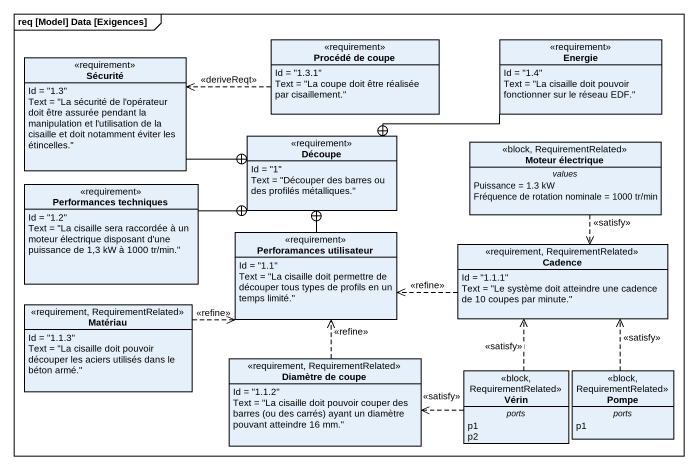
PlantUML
@startuml
mainframe req [Model] Data [Exigences]
hide circle
hide empty members
class "Procédé de coupe" as Procédé_de_coupe <<requirement>> {
  Id = "1.3.1"
  Text = "La coupe doit être réalisée par cisaillement."
}
class Energie <<requirement>> {
  Id = "1.4"
  Text = "La cisaille doit pouvoir fonctionner sur le réseau EDF."
}
class Sécurité <<requirement>> {
  Id = "1.3"
  Text = "La sécurité de l'opérateur doit être assurée pendant la manipulation et l'utilisation de la cisaille et doit notamment éviter les étincelles."
}
class Découpe <<requirement>> {
  Id = "1"
  Text = "Découper des barres ou des profilés métalliques."
}
class "Moteur électrique" as Moteur_électrique <<block, RequirementRelated>> {
  -- values --
  Puissance = 1.3 kW
  Fréquence de rotation nominale = 1000 tr/min
}
class "Performances techniques" as Performances_techniques <<requirement>> {
  Id = "1.2"
  Text = "La cisaille sera raccordée à un moteur électrique disposant d'une puissance de 1,3 kW à 1000 tr/min."
}
class "Perforamances utilisateur" as Perforamances_utilisateur <<requirement>> {
  Id = "1.1"
  Text = "La cisaille doit permettre de découper tous types de profils en un temps limité."
}
class Cadence <<requirement, RequirementRelated>> {
  Id = "1.1.1"
  Text = "Le système doit atteindre une cadence de 10 coupes par minute."
}
class Matériau <<requirement, RequirementRelated>> {
  Id = "1.1.3"
  Text = "La cisaille doit pouvoir découper les aciers utilisés dans le béton armé."
}
class "Diamètre de coupe" as Diamètre_de_coupe <<requirement, RequirementRelated>> {
  Id = "1.1.2"
  {field} Text = "La cisaille doit pouvoir couper des barres (ou des carrés) ayant un diamètre pouvant atteindre 16 mm."
}
class Vérin <<block, RequirementRelated>> {
  -- ports --
  p1
  p2
}
class Pompe <<block, RequirementRelated>> {
  -- ports --
  p1
}
Procédé_de_coupe .left.> Sécurité : <<deriveReqt>>
Energie -left-+ Découpe
Sécurité -right-+ Découpe
Moteur_électrique ..> Cadence : <<satisfy>>
Performances_techniques -right-+ Découpe
Perforamances_utilisateur -up-+ Découpe
Cadence .left.> Perforamances_utilisateur : <<refine>>
Matériau .right.> Perforamances_utilisateur : <<refine>>
Diamètre_de_coupe .up.> Perforamances_utilisateur : <<refine>>
Vérin .up.> Cadence : <<satisfy>>
Vérin .left.> Diamètre_de_coupe : <<satisfy>>
Pompe .up.> Cadence : <<satisfy>>
@enduml
